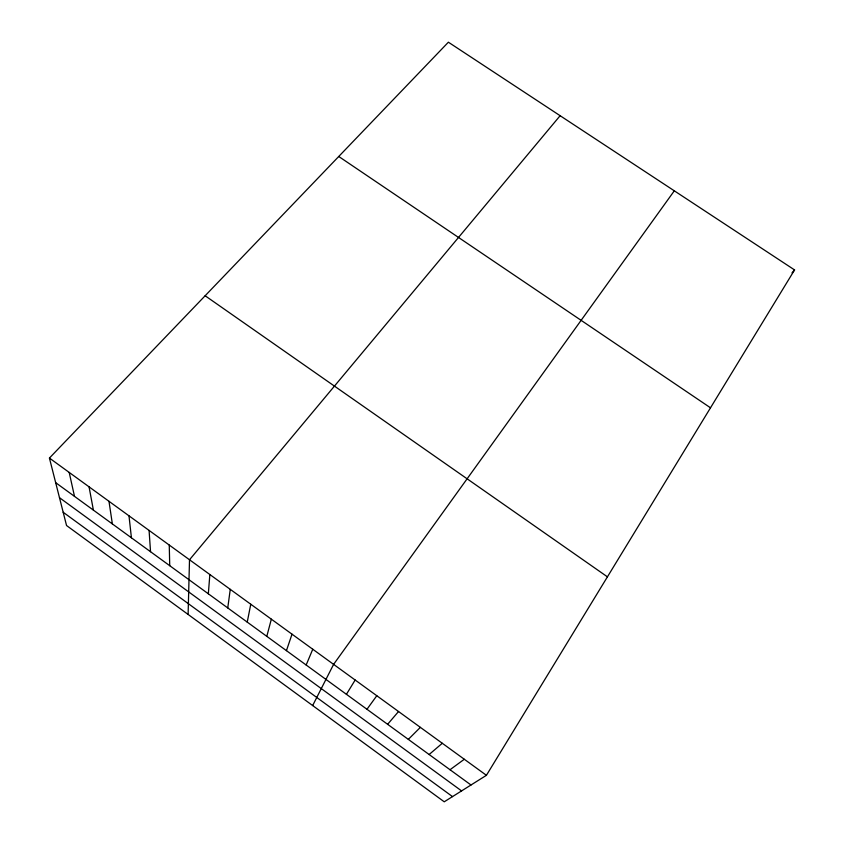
<?xml version="1.0" encoding="UTF-8"?>
<svg xmlns="http://www.w3.org/2000/svg" width="844" height="844" viewBox="0 0 844 844"><rect width="100%" height="100%" fill="white"/><g stroke="black" fill="none" stroke-linecap="round" stroke-linejoin="round"><path stroke-width="1.27" d="M188.107 614.443L189.51 559.772L560.131 115.702M208.341 593.796L209.85 574.532M227.753 607.923L230.264 589.355M247.239 622.112L250.763 604.241M266.799 636.355L271.346 619.179M286.443 650.65L292.013 634.182M306.161 664.998L312.765 649.247M312.66 705.552L333.602 664.376L674.303 190.818M486.418 775.309L794.573 269.932L448.386 42.2L49.427 458.07L66.549 525.527L444.239 801.8L486.418 775.309L49.427 458.07M346.42 694.317L355.155 680.021M366.971 709.276L376.804 695.73M387.618 724.3L398.537 711.513M792.031 272.823L794.573 269.932M408.327 739.376L420.365 727.359M429.132 754.525L442.288 743.279M450.021 769.728L464.305 759.262M338.75 156.488L710.511 407.81M205.145 295.759L607.427 576.842M55.662 482.652L470.994 784.994M59.481 497.686L461.584 790.902M63.173 512.245L452.511 796.609M69.197 472.429L74.494 496.356M89.053 486.84L93.399 510.124M108.981 501.315L112.368 523.934M128.995 515.842L131.421 537.797M149.082 530.422L150.538 551.712M169.254 545.066L169.728 565.691"/></g></svg>
